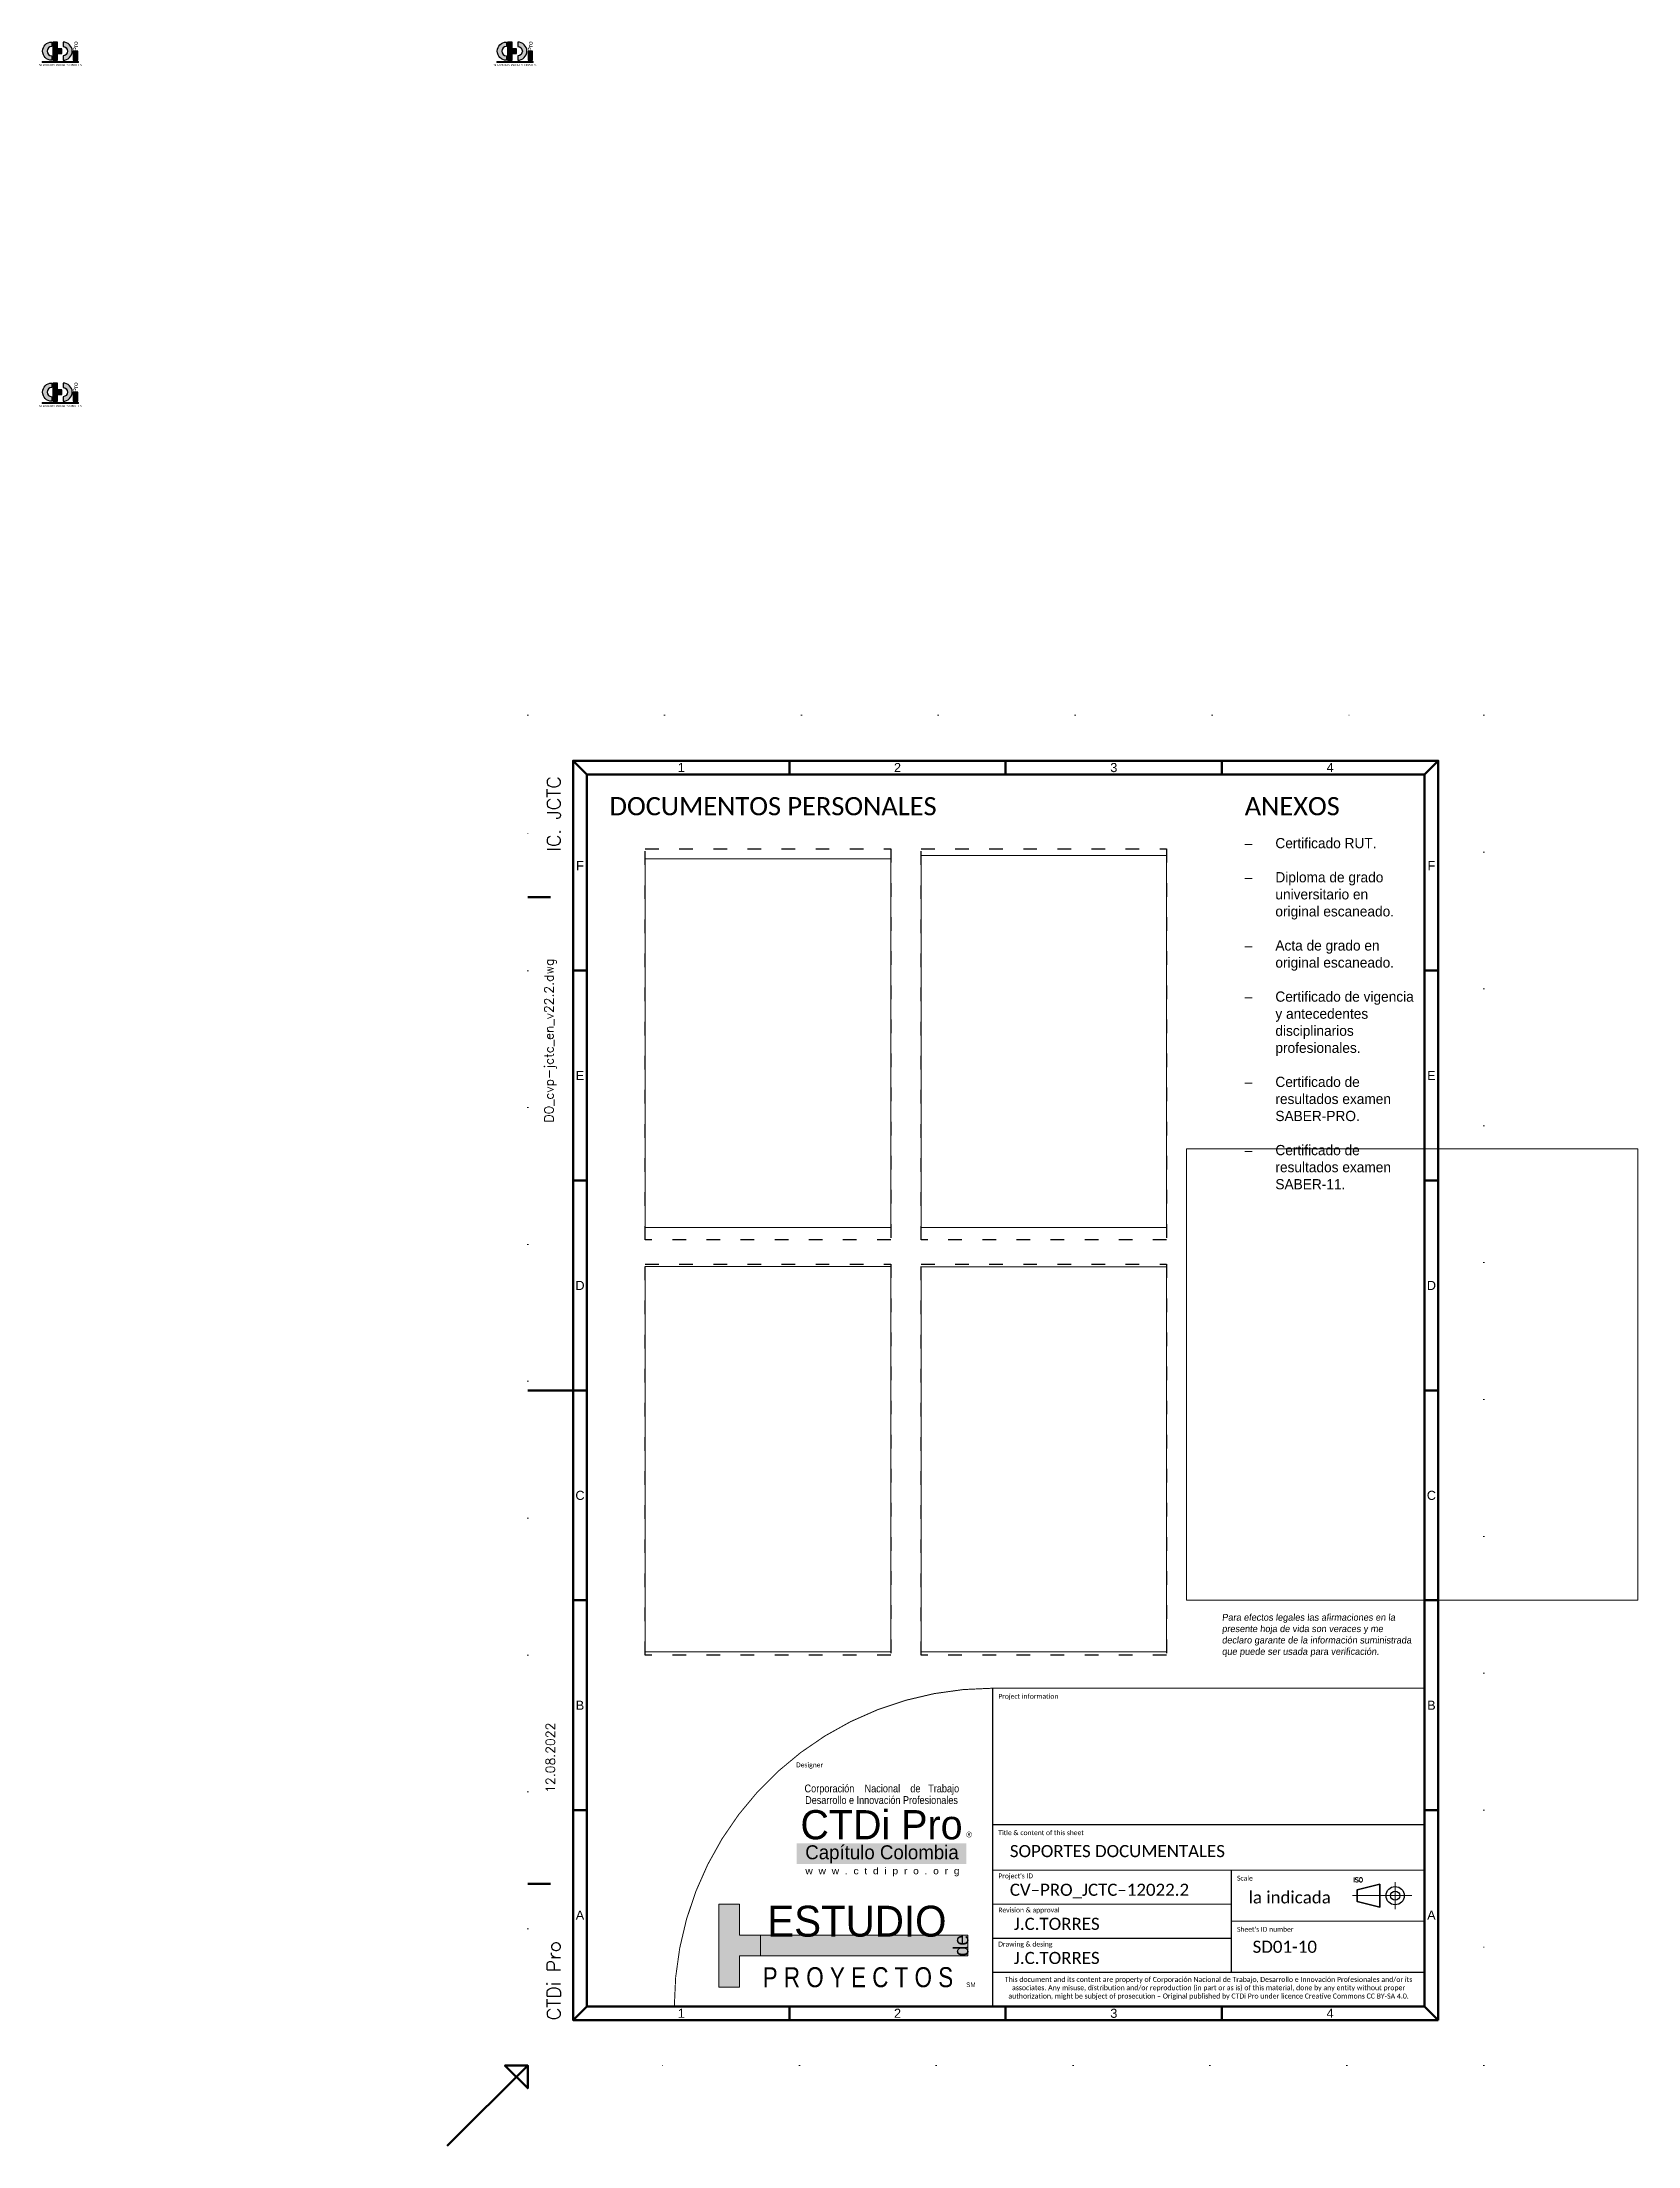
# Paper-space layout 'Soportes' of a CAD drawing. Extents: x -114 to 237, y -28 to 435.
import ezdxf
from ezdxf.enums import TextEntityAlignment as Align

# ---------------------------------------------------------------- set-up
doc = ezdxf.new("R2010")
doc.units = 0
for name, pattern in [('ACAD_ISO03W100', [30, 12, -18]), ('ACAD_ISO07W100', [3, 0, -3]), ('ACAD_ISO10W100', [18, 12, -3, 0, -3])]:
    doc.linetypes.add(name, pattern=pattern)
doc.layers.get('0').update_dxf_attribs({"color": 255, "plot": 0})
doc.layers.add('G-Title_elements', color=7, linetype='Continuous', lineweight=50, true_color=0x323232)
doc.layers.add('G-Title_layout', color=250, linetype='Continuous', lineweight=50)
doc.styles.add('CTDi Corporate', font='Skia.ttf')
doc.styles.add('CTDi Legend', font='stylu.ttf', dxfattribs={"oblique": 5})
doc.styles.add('CTDi Roman', font='romans.shx')
doc.styles.get("Standard").update_dxf_attribs({"font": 'Candara.ttf'})
doc.styles.add('T1-100', font='Arial.ttf', dxfattribs={"height": 2})
picture_1 = doc.add_image_def('image27.png', size_in_pixel=(3121, 2079))
picture_2 = doc.add_image_def('image28.png', size_in_pixel=(3119, 2059))
picture_3 = doc.add_image_def('image29.png', size_in_pixel=(1678, 1069))
picture_4 = doc.add_image_def('image30.png', size_in_pixel=(1024, 653))
picture_5 = doc.add_image_def('image31.png', size_in_pixel=(1000, 1000))

# ---------------------------------------------------------------- blocks, each defined once
blk = doc.blocks.new('CTDi_Logo_GRS')
at = {"layer": 'G-Title_elements', "linetype": 'Continuous', "true_color": 0xcccccc}
h = blk.add_hatch(color=254, dxfattribs=at)
h.dxf.hatch_style = 1
h.paths.add_polyline_path([(-1.875, 1), (-1.875, 2, 1), (-1.875, -2), (-1.875, -1, -1)])
h.paths.add_polyline_path([(0.625, 2), (0.625, 1, -1), (0.625, -1), (0.625, -2, 1)])
at = {"layer": 'G-Title_elements', "linetype": 'Continuous'}
h = blk.add_hatch(color=8, dxfattribs=at)
h.dxf.hatch_style = 1
h.paths.add_polyline_path([(-0.625, 0.5), (-0.625, 2), (-1.625, 2), (-1.625, -2), (-0.625, -2), (-0.625, -0.5), (0.375, -0.5), (0.375, 0.5)])
h = blk.add_hatch(color=8, dxfattribs=at)
h.dxf.hatch_style = 1
h.paths.add_polyline_path([(3.875, 0), (2.875, 0), (2.875, -2), (3.875, -2)])
at = {"layer": 'G-Title_elements', "linetype": 'Continuous', "lineweight": 13}
h = blk.add_hatch(color=250, dxfattribs=at)
h.dxf.hatch_style = 1
h.paths.add_polyline_path([(-4, -2.3), (-4, -2.5), (4, -2.5), (4, -2.3)])
at = {"layer": 'G-Title_elements', "linetype": 'Continuous', "lineweight": 30}
for points in [[(-1.875, -1), (-1.875, -2, -1), (-1.875, 2), (-1.875, 1, 1)], [(0.625, -1), (0.625, -2, 1), (0.625, 2), (0.625, 1, -1)]]:
    blk.add_lwpolyline(points, format="xyb", close=True, dxfattribs=at)
for points in [[(0.375, 0.5), (-0.625, 0.5), (-0.625, 2), (-1.625, 2), (-1.625, -2), (-0.625, -2), (-0.625, -0.5), (0.375, -0.5)], [(3.875, 0), (2.875, 0), (2.875, -2), (3.875, -2)]]:
    blk.add_lwpolyline(points, close=True, dxfattribs=at)
at = {"layer": 'G-Title_elements', "linetype": 'Continuous', "lineweight": 13}
blk.add_lwpolyline([(-4, -2.5), (4, -2.5), (4, -2.3), (-4, -2.3)], close=True, dxfattribs=at)
at = {"layer": 'G-Title_elements', "color": 8, "style": 'CTDi Corporate', "width": 0.9125}
blk.add_text('Pro', height=1.02, rotation=90, dxfattribs=at).set_placement((3.875, -0.061))
at = {"layer": 'G-Title_elements', "color": 250, "linetype": 'Continuous', "lineweight": 13, "style": 'CTDi Corporate', "width": 0.8575}
blk.add_text('SERVICIOS PROFESIONALES', height=0.485, dxfattribs=at).set_placement((0, -2.803), align=Align.TOP_CENTER)
blk = doc.blocks.new('CTDi_Logo_BnW')
at = {"layer": 'G-Title_elements', "linetype": 'Continuous', "true_color": 0xffffff}
h = blk.add_hatch(color=7, dxfattribs=at)
h.dxf.hatch_style = 1
h.paths.add_polyline_path([(-1.875, 1), (-1.875, 2, 1), (-1.875, -2), (-1.875, -1, -1)])
h.paths.add_polyline_path([(0.625, 2), (0.625, 1, -1), (0.625, -1), (0.625, -2, 1)])
at = {"layer": 'G-Title_elements', "linetype": 'Continuous'}
h = blk.add_hatch(color=250, dxfattribs=at)
h.dxf.hatch_style = 1
h.paths.add_polyline_path([(-0.625, 0.5), (-0.625, 2), (-1.625, 2), (-1.625, -2), (-0.625, -2), (-0.625, -0.5), (0.375, -0.5), (0.375, 0.5)])
h = blk.add_hatch(color=250, dxfattribs=at)
h.dxf.hatch_style = 1
h.paths.add_polyline_path([(3.875, 0), (2.875, 0), (2.875, -2), (3.875, -2)])
at = {"layer": 'G-Title_elements', "linetype": 'Continuous', "lineweight": 13}
h = blk.add_hatch(color=250, dxfattribs=at)
h.dxf.hatch_style = 1
h.paths.add_polyline_path([(-4, -2.3), (-4, -2.5), (4, -2.5), (4, -2.3)])
at = {"layer": 'G-Title_elements', "linetype": 'Continuous', "lineweight": 30}
for points in [[(-1.875, -1), (-1.875, -2, -1), (-1.875, 2), (-1.875, 1, 1)], [(0.625, -1), (0.625, -2, 1), (0.625, 2), (0.625, 1, -1)]]:
    blk.add_lwpolyline(points, format="xyb", close=True, dxfattribs=at)
for points in [[(0.375, 0.5), (-0.625, 0.5), (-0.625, 2), (-1.625, 2), (-1.625, -2), (-0.625, -2), (-0.625, -0.5), (0.375, -0.5)], [(3.875, 0), (2.875, 0), (2.875, -2), (3.875, -2)]]:
    blk.add_lwpolyline(points, close=True, dxfattribs=at)
at = {"layer": 'G-Title_elements', "linetype": 'Continuous', "lineweight": 13}
blk.add_lwpolyline([(-4, -2.5), (4, -2.5), (4, -2.3), (-4, -2.3)], close=True, dxfattribs=at)
at = {"layer": 'G-Title_elements', "color": 250, "style": 'CTDi Corporate', "width": 0.9125}
blk.add_text('Pro', height=1.02, rotation=90, dxfattribs=at).set_placement((3.875, -0.061))
at = {"layer": 'G-Title_elements', "color": 250, "linetype": 'Continuous', "lineweight": 13, "style": 'CTDi Corporate', "width": 0.8575}
blk.add_text('SERVICIOS PROFESIONALES', height=0.485, dxfattribs=at).set_placement((0, -2.803), align=Align.TOP_CENTER)
blk = doc.blocks.new('CTDi_Logo_COL')
at = {"layer": 'G-Title_elements', "linetype": 'Continuous', "true_color": 0xc80000}
h = blk.add_hatch(color=12, dxfattribs=at)
h.dxf.hatch_style = 1
h.paths.add_polyline_path([(-1.875, 1), (-1.875, 2, 1), (-1.875, -2), (-1.875, -1, -1)])
h.paths.add_polyline_path([(0.625, 2), (0.625, 1, -1), (0.625, -1), (0.625, -2, 1)])
at = {"layer": 'G-Title_elements', "linetype": 'Continuous'}
h = blk.add_hatch(color=8, dxfattribs=at)
h.dxf.hatch_style = 1
h.paths.add_polyline_path([(-0.625, 0.5), (-0.625, 2), (-1.625, 2), (-1.625, -2), (-0.625, -2), (-0.625, -0.5), (0.375, -0.5), (0.375, 0.5)])
h = blk.add_hatch(color=8, dxfattribs=at)
h.dxf.hatch_style = 1
h.paths.add_polyline_path([(3.875, 0), (2.875, 0), (2.875, -2), (3.875, -2)])
at = {"layer": 'G-Title_elements', "linetype": 'Continuous', "lineweight": 13}
h = blk.add_hatch(color=250, dxfattribs=at)
h.dxf.hatch_style = 1
h.paths.add_polyline_path([(-4, -2.3), (-4, -2.5), (4, -2.5), (4, -2.3)])
at = {"layer": 'G-Title_elements', "linetype": 'Continuous', "lineweight": 30}
for points in [[(-1.875, -1), (-1.875, -2, -1), (-1.875, 2), (-1.875, 1, 1)], [(0.625, -1), (0.625, -2, 1), (0.625, 2), (0.625, 1, -1)]]:
    blk.add_lwpolyline(points, format="xyb", close=True, dxfattribs=at)
for points in [[(0.375, 0.5), (-0.625, 0.5), (-0.625, 2), (-1.625, 2), (-1.625, -2), (-0.625, -2), (-0.625, -0.5), (0.375, -0.5)], [(3.875, 0), (2.875, 0), (2.875, -2), (3.875, -2)]]:
    blk.add_lwpolyline(points, close=True, dxfattribs=at)
at = {"layer": 'G-Title_elements', "linetype": 'Continuous', "lineweight": 13}
blk.add_lwpolyline([(-4, -2.5), (4, -2.5), (4, -2.3), (-4, -2.3)], close=True, dxfattribs=at)
at = {"layer": 'G-Title_elements', "color": 8, "style": 'CTDi Corporate', "width": 0.9125}
blk.add_text('Pro', height=1.02, rotation=90, dxfattribs=at).set_placement((3.875, -0.061))
at = {"layer": 'G-Title_elements', "color": 250, "linetype": 'Continuous', "lineweight": 13, "style": 'CTDi Corporate', "width": 0.86}
blk.add_text('SERVICIOS PROFESIONALES', height=0.485, dxfattribs=at).set_placement((0, -2.803), align=Align.TOP_CENTER)
blk = doc.blocks.new('*U67')
at = {"layer": 'G-Title_elements', "linetype": 'Continuous', "lineweight": 15, "true_color": 0x000000}
h = blk.add_hatch(color=18, dxfattribs=at)
h.dxf.hatch_style = 1
h.paths.add_polyline_path([(-100.8, 35.88), (-138.07, 35.88), (-138.07, 31.32), (-100.8, 31.32)])
at = {"layer": 'G-Title_elements', "linetype": 'Continuous', "true_color": 0xfa7d00}
h = blk.add_hatch(color=30, dxfattribs=at)
h.dxf.hatch_style = 1
h.paths.add_polyline_path([(-150.64, 15.68), (-150.64, 22.52), (-155.2, 22.52), (-155.2, 4.27), (-150.64, 4.27), (-150.64, 11.12), (-146.08, 11.12), (-146.08, 15.68)])
at = {"layer": 'G-Title_elements', "linetype": 'Continuous', "lineweight": 15, "true_color": 0x000000}
h = blk.add_hatch(color=18, dxfattribs=at)
h.dxf.hatch_style = 1
h.paths.add_polyline_path([(-100.45, 15.68), (-146.08, 15.68), (-146.08, 11.12), (-100.45, 11.12)])
at = {"layer": 'G-Title_elements', "color": 251, "linetype": 'ACAD_ISO10W100', "lineweight": 15, "ltscale": 100}
for p, q in [((-15.83, 24.37), (-2.83, 24.37)), ((-6.47, 27.37), (-6.47, 21.37))]:
    blk.add_line(p, q, dxfattribs=at)
at = {"layer": 'G-Title_elements', "linetype": 'Continuous', "const_width": 0.212}
blk.add_lwpolyline([(-95, 0), (-95, 70, 0.414214), (-165, 0)], format="xyb", close=True, dxfattribs=at)
at = {"layer": 'G-Title_elements', "linetype": 'Continuous', "const_width": 0.25}
for points in [[(0, 40), (0, 70), (-95, 70), (-95, 40)], [(0, 40), (-95, 40), (-95, 30), (0, 30)], [(-42.5, 22.5), (-42.5, 30), (-95, 30), (-95, 22.5)], [(0, 18.75), (0, 30), (-42.5, 30), (-42.5, 18.75)], [(-42.5, 15), (-42.5, 22.5), (-95, 22.5), (-95, 15)], [(0, 7.5), (0, 18.75), (-42.5, 18.75), (-42.5, 7.5)], [(-42.5, 7.5), (-42.5, 15), (-95, 15), (-95, 7.5)], [(0, 0), (0, 7.5), (-95, 7.5), (-95, 0)]]:
    blk.add_lwpolyline(points, close=True, dxfattribs=at)
at = {"layer": 'G-Title_elements', "color": 18, "linetype": 'Continuous', "lineweight": 35, "true_color": 0x000000}
blk.add_lwpolyline([(-9.83, 26.87), (-9.83, 21.87), (-14.83, 23.12), (-14.83, 25.62)], close=True, dxfattribs=at)
at = {"layer": 'G-Title_elements', "linetype": 'Continuous', "lineweight": 15}
for points in [[(-146.08, 15.68), (-150.64, 15.68), (-150.64, 22.52), (-155.2, 22.52), (-155.2, 4.27), (-150.64, 4.27), (-150.64, 11.12), (-146.08, 11.12)], [(-100.45, 15.68), (-146.08, 15.68), (-146.08, 11.12), (-100.45, 11.12)]]:
    blk.add_lwpolyline(points, close=True, dxfattribs=at)
at = {"layer": 'G-Title_elements', "color": 18, "linetype": 'Continuous', "lineweight": 25, "true_color": 0x000000}
for radius in [2, 1]:
    blk.add_circle((-6.47, 24.37), radius, dxfattribs=at)
at = {"layer": 'G-Title_elements', "color": 18, "linetype": 'Continuous', "lineweight": 5, "true_color": 0x000000}
for s, height, p in [('Project information', 1.0667, (-93.75, 68.75)), ('Title & content of this sheet', 1.0667, (-93.75, 38.75)), ("Project's ID", 1.0667, (-93.75, 29.25)), ('Scale', 1.067, (-41.25, 28.75)), ('Revision & approval', 1.0667, (-93.75, 21.75)), ('Drawing & desing', 1.0667, (-93.75, 14.25)), ("Sheet's ID number", 1.0667, (-41.25, 17.5))]:
    blk.add_text(s, height=height, dxfattribs=at).set_placement(p, align=Align.TOP_LEFT)
blk.add_text('Designer', height=1.067, dxfattribs=at).set_placement((-138.23, 52.28), align=Align.BOTTOM_LEFT)
at = {"layer": 'G-Title_elements', "color": 18, "linetype": 'Continuous', "lineweight": 25, "true_color": 0x000000, "style": 'CTDi Corporate'}
for s, width, p in [('Corporación    Nacional    de   Trabajo', 0.875, (-119.36, 46.58)), ('Desarrollo e Innovación Profesionales', 0.867, (-119.43, 44.02))]:
    blk.add_text(s, height=1.7203, dxfattribs=dict(at, width=width)).set_placement(p, align=Align.BOTTOM_CENTER)
at = {"layer": 'G-Title_elements', "color": 18, "linetype": 'Continuous', "true_color": 0x000000, "style": 'CTDi Corporate'}
for s, height, width, p in [('CTDi Pro', 6.422, 1.01, (-119.43, 34.84)), ('w  w  w  .  c  t  d  i  p  r  o  .  o  r  g', 1.475, 1.15, (-119.23, 28.64)), ('ESTUDIO', 6.8, 0.975, (-124.85, 13.32))]:
    blk.add_text(s, height=height, dxfattribs=dict(at, width=width)).set_placement(p, align=Align.BOTTOM_CENTER)
at = {"layer": 'G-Title_elements', "color": 18, "linetype": 'Continuous', "lineweight": 20, "true_color": 0x000000, "style": 'CTDi Corporate'}
for s, height, p in [('®', 1.25, (-100.8, 36.81)), ('SM', 1, (-100.8, 3.98))]:
    blk.add_text(s, height=height, dxfattribs=at).set_placement(p, align=Align.BOTTOM_LEFT)
at = {"layer": 'G-Title_elements', "color": 7, "linetype": 'Continuous', "lineweight": 120, "true_color": 0xfefefe, "transparency": 33554687, "style": 'CTDi Corporate'}
blk.add_text('Capítulo Colombia', height=3.0679, dxfattribs=at).set_placement((-119.33, 31.46), align=Align.BOTTOM_CENTER)
at = {"layer": 'G-Title_elements', "color": 18, "linetype": 'Continuous', "lineweight": 13, "true_color": 0x000000, "style": 'CTDi Roman'}
blk.add_text('ISO', height=1, dxfattribs=at).set_placement((-14.61, 27.83), align=Align.MIDDLE_CENTER)
at = {"layer": 'G-Title_elements', "color": 7, "linetype": 'Continuous', "lineweight": 100, "true_color": 0xfefefe, "transparency": 33554687, "style": 'CTDi Corporate', "width": 0.975}
blk.add_text('de', height=3.25, rotation=90, dxfattribs=at).set_placement((-99.36, 13.4), align=Align.BOTTOM_CENTER)
at = {"layer": 'G-Title_elements', "color": 30, "linetype": 'Continuous', "true_color": 0xfa7d00, "style": 'CTDi Corporate', "width": 0.8375}
blk.add_text('P R O Y E C T O S', height=4.4, dxfattribs=at).set_placement((-124.62, 2.92), align=Align.BOTTOM_CENTER)
at = {"layer": 'G-Title_elements', "color": 250, "linetype": 'ACAD_ISO10W100', "lineweight": 15, "ltscale": 50, "true_color": 0x141414, "insert": (-47.5, 6.5), "char_height": 1.1, "attachment_point": 2, "line_spacing_factor": 0.996923}
blk.add_mtext_dynamic_manual_height_columns('This document and its content are property of Corporación Nacional de Trabajo, Desarrollo e Innovación Profesionales and/or its associates. Any misuse, distribution and/or reproduction (in part or as is) of this material, done by any entity without proper authorization, might be subject of prosecution – Original published by CTDi Pro under licence Creative Commons CC BY-SA 4.0.', width=92.9322, gutter_width=50, heights=[9.25], dxfattribs=at)
at = {"layer": 'G-Title_elements', "color": 18, "linetype": 'Continuous', "true_color": 0x000000, "flags": 8}
blk.add_attdef('DESCRIPCION', text='', height=2.67, dxfattribs=at).set_placement((-91.2, 32.04), align=Align.BOTTOM_LEFT)
for tag, p in [('CTDI-PID-CODE', (-91.2, 25.67)), ('###', (-37.83, 13.12))]:
    blk.add_attdef(tag, text='', height=2.67, dxfattribs=at).set_placement(p, align=Align.MIDDLE_LEFT)
at = {"layer": 'G-Title_elements', "color": 18, "linetype": 'Continuous', "true_color": 0x000000}
for tag, p in [('ESCALA', (-38.7, 24)), ('N.APELLIDO', (-90.33, 18.17)), ('N.APELLIDO', (-90.33, 10.67))]:
    blk.add_attdef(tag, text='', height=2.67, dxfattribs=at).set_placement(p, align=Align.MIDDLE_LEFT)
at = {"layer": 'G-Title_elements', "color": 18, "lineweight": 200, "true_color": 0x000000, "flags": 2}
blk.add_attdef('INFO_PROYECTO', text='', height=2.67, dxfattribs=at).set_placement((-91.59, 44.15), align=Align.BOTTOM_LEFT)

psp = doc.layouts.new('Soportes')

# ---------------------------------------------------------------- linework, layer by layer
at = {"layer": 'G-Title_elements'}
for p, q in [((6.2, 273.99), (3.2, 276.99)), ((50.76, 276.99), (50.76, 273.99)), ((98.32, 276.99), (98.32, 273.99)), ((145.89, 276.99), (145.89, 273.99)), ((190.45, 273.99), (193.45, 276.99)), ((-6.8, 246.99), (-1.8, 246.99)), ((3.2, 230.83), (6.2, 230.83)), ((190.45, 230.83), (193.45, 230.83)), ((3.2, 184.66), (6.2, 184.66)), ((190.45, 184.66), (193.45, 184.66)), ((-6.8, 138.49), (3.2, 138.49)), ((3.2, 138.49), (6.2, 138.49)), ((190.45, 138.49), (193.45, 138.49)), ((3.2, 92.33), (6.2, 92.33)), ((190.45, 92.33), (193.45, 92.33)), ((3.2, 46.16), (6.2, 46.16)), ((190.45, 46.16), (193.45, 46.16)), ((-6.8, 29.99), (-1.8, 29.99)), ((3.2, -0.01), (6.2, 2.99)), ((50.76, 2.99), (50.76, -0.01)), ((98.32, 2.99), (98.32, -0.01)), ((145.89, 2.99), (145.89, -0.01)), ((190.45, 2.99), (193.45, -0.01))]:
    psp.add_line(p, q, dxfattribs=at)
at = {"layer": 'G-Title_elements', "color": 254, "linetype": 'ACAD_ISO07W100', "lineweight": 0, "ltscale": 10}
psp.add_lwpolyline([(203.45, -10.01), (-6.8, -10.01), (-6.8, 286.99), (203.45, 286.99)], close=True, dxfattribs=at)
at = {"layer": 'G-Title_elements'}
for points in [[(193.45, -0.01), (3.2, -0.01), (3.2, 276.99), (193.45, 276.99)], [(190.45, 2.99), (6.2, 2.99), (6.2, 273.99), (190.45, 273.99)], [(-24.48, -27.68), (-6.8, -10.01), (-6.8, -15.01), (-11.8, -10.01), (-6.8, -10.01)]]:
    psp.add_lwpolyline(points, close=True, dxfattribs=at)
at = {"layer": 'G-Title_elements', "color": 142, "linetype": 'ACAD_ISO03W100', "lineweight": 30, "ltscale": 0.25}
for points in [[(73.04, 257.58), (73.04, 171.58), (19.04, 171.58), (19.04, 257.58)], [(133.71, 257.58), (133.71, 171.58), (79.71, 171.58), (79.71, 257.58)]]:
    psp.add_lwpolyline(points, close=True, dxfattribs=at)
at = {"layer": 'G-Title_elements', "color": 114, "linetype": 'ACAD_ISO03W100', "lineweight": 30, "ltscale": 0.25}
for points in [[(73.04, 166.23), (73.04, 80.23), (19.04, 80.23), (19.04, 166.23)], [(133.71, 166.23), (133.71, 80.23), (79.71, 80.23), (79.71, 166.23)]]:
    psp.add_lwpolyline(points, close=True, dxfattribs=at)

# ---------------------------------------------------------------- block references
for name, p in [('CTDi_Logo_COL', (-109.6, 433.06)), ('CTDi_Logo_BnW', (-9.6, 433.06)), ('CTDi_Logo_GRS', (-109.6, 358.06))]:
    psp.add_blockref(name, p)
at = {"layer": 'G-Title_elements'}
ref = psp.add_blockref('*U67', (190.45, 2.99), dxfattribs=at)
ref.add_attrib('N.APELLIDO', 'J.C.TORRES', dxfattribs={"color": 18, "linetype": 'Continuous', "true_color": 0x000000, "height": 2.667}).set_placement((100.12, 13.66), align=Align.MIDDLE_LEFT)
ref.add_attrib('DESCRIPCION', 'SOPORTES DOCUMENTALES', dxfattribs={"color": 18, "linetype": 'Continuous', "true_color": 0x000000, "height": 2.6667}).set_placement((99.24, 35.03), align=Align.BOTTOM_LEFT)
ref.add_attrib('N.APELLIDO', 'J.C.TORRES', dxfattribs={"color": 18, "linetype": 'Continuous', "true_color": 0x000000, "height": 2.667}).set_placement((100.12, 21.16), align=Align.MIDDLE_LEFT)
ref.add_attrib('###', 'SD01-10', dxfattribs={"color": 18, "linetype": 'Continuous', "true_color": 0x000000, "height": 2.667}).set_placement((152.62, 16.12), align=Align.MIDDLE_LEFT)
ref.add_attrib('ESCALA', 'la indicada', dxfattribs={"color": 18, "linetype": 'Continuous', "true_color": 0x000000, "height": 2.6667}).set_placement((151.74, 26.99), align=Align.MIDDLE_LEFT)
ref.add_attrib('CTDI-PID-CODE', 'CV–PRO_JCTC–12022.2', dxfattribs={"color": 18, "linetype": 'Continuous', "true_color": 0x000000, "height": 2.6667}).set_placement((99.24, 28.66), align=Align.MIDDLE_LEFT)

# ---------------------------------------------------------------- texts
at = {"layer": 'G-Title_elements', "style": 'T1-100'}
for s, p in [('1', (26.98, 275.49)), ('2', (74.54, 275.49)), ('3', (122.11, 275.49)), ('4', (169.67, 275.49)), ('F', (4.7, 253.91)), ('F', (191.95, 253.91)), ('E', (4.7, 207.74)), ('E', (191.95, 207.74)), ('D', (4.7, 161.58)), ('D', (191.95, 161.58)), ('C', (4.7, 115.41)), ('C', (191.95, 115.41)), ('B', (4.7, 69.24)), ('B', (191.95, 69.24)), ('A', (4.7, 23.08)), ('A', (191.95, 23.08)), ('1', (26.98, 1.49)), ('2', (74.54, 1.49)), ('3', (122.11, 1.49)), ('4', (169.67, 1.49))]:
    psp.add_text(s, height=2, dxfattribs=at).set_placement(p, align=Align.MIDDLE_CENTER)
at = {"layer": 'G-Title_elements', "color": 0, "char_height": 3, "attachment_point": 1, "rotation": 90, "style": 'CTDi Roman'}
for s, insert, width in [('IC. JCTC', (-2.55, 256.99), 27.5285), ('CTDi Pro', (-2.55, -0.01), 30)]:
    psp.add_mtext(s, dxfattribs=dict(at, insert=insert, width=width))
at = {"layer": 'G-Title_elements', "attachment_point": 1}
for s, width, gutter_width, heights, insert, char_height, style in [('\\pxi-3,l4,t4;–^ICertificado RUT.\\P\\P–^IDiploma de grado universitario en original escaneado.\\P\\P–^IActa de grado en original escaneado.\\P\\P–^ICertificado de vigencia y antecedentes disciplinarios profesionales.\\P\\P–^ICertificado de resultados examen SABER-PRO.\\P\\P–^ICertificado de resultados examen SABER-11.', 39.5625, 5, [121.5], (148.64, 259.99), 2.25, 'CTDi Corporate'), ('Para efectos legales las afirmaciones en la presente hoja de vida son veraces y me declaro garante de la información suministrada que puede ser usada para verificación.', 42.1438, 7.5, [0], (145.89, 89.33), 1.5, 'CTDi Legend')]:
    psp.add_mtext_dynamic_manual_height_columns(s, width=width, gutter_width=gutter_width, heights=heights, dxfattribs=dict(at, insert=insert, char_height=char_height, style=style))
at = {"layer": 'G-Title_elements', "color": 0, "lineweight": 25, "char_height": 2, "rotation": 90, "style": 'CTDi Roman'}
for s, insert, width, attachment_point in [('DO_cvp-jctc_en_v22.2.dwg', (-1.8, 233.49), 186.8672, 6), ('12.08.2022', (-1.8, 49.99), 54.1433, 4)]:
    psp.add_mtext(s, dxfattribs=dict(at, insert=insert, width=width, attachment_point=attachment_point))
at = {"layer": 'G-Title_layout'}
for s, p in [('DOCUMENTOS PERSONALES', (11.2, 268.99)), ('ANEXOS', (150.89, 268.99))]:
    psp.add_text(s, height=4, dxfattribs=at).set_placement(p, align=Align.TOP_LEFT)

# ---------------------------------------------------------------- pictures from other files: only their frames are drawn
at = {"layer": 'G-Title_elements', "color": 7, "linetype": 'ACAD_ISO07W100', "lineweight": 0, "ltscale": 10, "true_color": 0xfafafa}
image = psp.add_image(picture_1, insert=(73.04, 174.33), size_in_units=(81.06, 54), rotation=90, dxfattribs=dict(at, brightness=35, contrast=55))
image.dxf.flags = 7
image = psp.add_image(picture_2, insert=(133.71, 174.33), size_in_units=(81.8, 54), rotation=90, dxfattribs=dict(at, brightness=35, contrast=55))
image.dxf.flags = 7
image = psp.add_image(picture_5, insert=(138.1, 92.33), size_in_units=(99.27, 99.27), dxfattribs=at)
image.dxf.flags = 15
image = psp.add_image(picture_3, insert=(73.04, 80.98), size_in_units=(84.76, 54), rotation=90, dxfattribs=dict(at, brightness=45, contrast=55))
image.dxf.flags = 7
image = psp.add_image(picture_4, insert=(133.71, 80.98), size_in_units=(84.68, 54), rotation=90, dxfattribs=dict(at, brightness=45, contrast=60))
image.dxf.flags = 7

doc.saveas('drawing.dxf')
